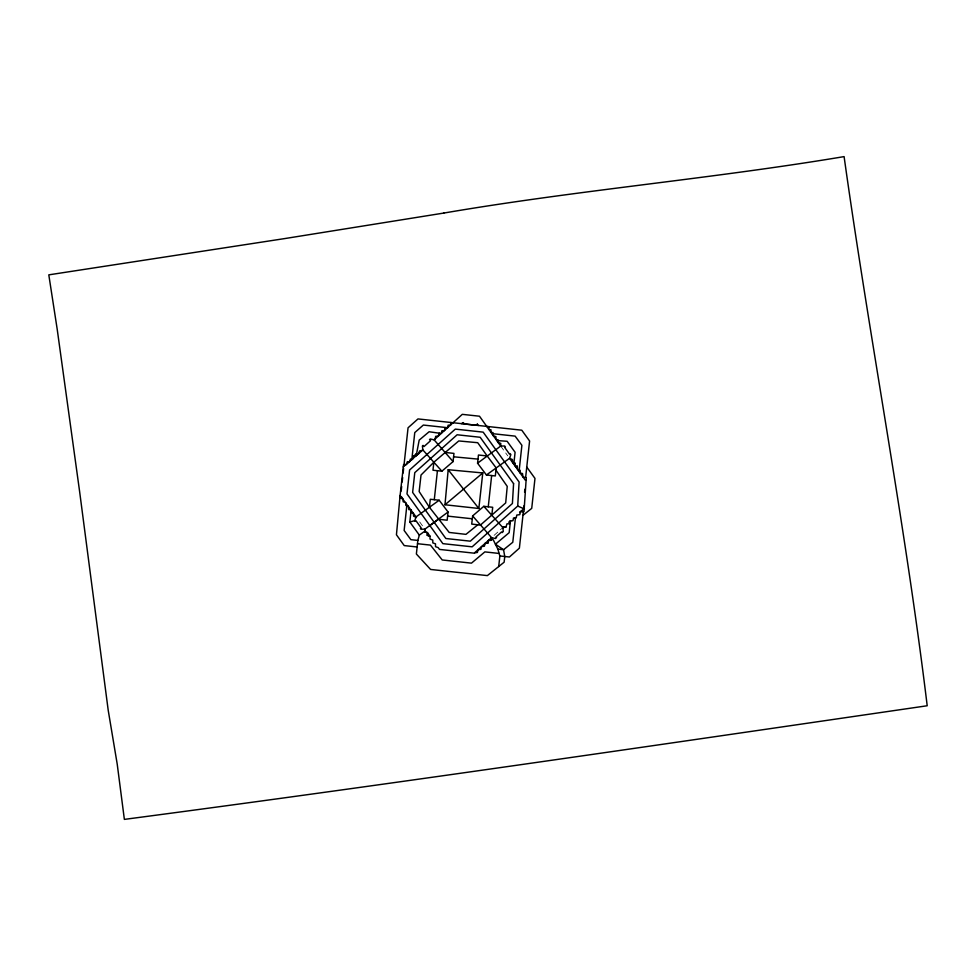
<?xml version="1.0" encoding="UTF-8"?>
<svg xmlns="http://www.w3.org/2000/svg" width="976" height="976" viewBox="0 0 976 976"><rect width="100%" height="100%" fill="white"/><g stroke="black" fill="none" stroke-linecap="round" stroke-linejoin="round"><path stroke-width="0.73" stroke-dasharray="4.88 3.66" d="M494.1 535.36L501.725 528.528M500.712 446.069L507.764 455.853M419.668 521.892L423.157 526.735"/><path stroke-width="1.46" d="M495.954 470.139L507.239 486.402L505.69 502.921L480.448 525.051L471.725 524.112L472.616 515.926L483.815 506.324L502.811 527.565L503.299 531.505L502.091 532.591L501.53 531.969L496.015 536.91L496.564 537.532L495.418 538.557L491.55 537.63L474.177 553.172L439.505 549.415L438.224 547.646L435.54 546.67L435.479 543.827L432.819 542.9L432.783 540.082L430.062 539.069L429.965 536.166L427.378 535.336L427.403 532.615L424.841 531.835L424.902 529.151L448.057 512.022L439.188 500.237L430.294 499.273L429.428 507.276L449.18 532.445L465.942 534.36L477.837 524.771M427.378 535.336L429.965 536.166L427.403 532.615L424.853 531.847L424.902 529.151L420.924 529.224L420.436 528.553L421.217 527.992L416.008 520.769L415.227 521.318L414.739 520.647L416.069 516.902L439.188 500.237M427.39 535.36L427.427 532.664M416.471 517.463L413.592 516.219L413.324 513.095L410.92 512.498L410.981 509.838L408.822 509.606L408.383 506.239L405.833 505.446L405.894 502.774L403.161 501.749L403.051 498.846L399.977 498.114L400.099 495.503L403.588 464.588L406.565 464.527L407.212 461.941L409.92 461.526L410.359 459.123L412.86 458.903L413.263 456.524L416.349 453.767L418.692 453.694L419.509 450.936L422.401 450.363M486.426 474.983L495.32 475.946L496.186 467.943L487.17 455.963L478.447 455.011L477.557 463.197L486.426 474.983L509.545 458.317L512.424 459.562L512.693 462.685L515.108 463.283L515.047 465.955L517.195 466.186L517.634 469.554L520.196 470.334L520.135 473.006L522.502 473.543L522.965 476.947L526.271 477.679L524.002 511.692L520.525 511.705L519.769 514.633L516.78 515.06L516.255 517.78L513.498 518L512.998 520.684L510.07 521.062L509.545 523.783L506.971 523.844L506.007 526.942L502.823 527.65M517.707 506.056L519.11 482.022L483.169 432.136L455.304 429.111L409.603 469.993L407.004 493.905L442.86 543.644L472.14 546.828L517.707 506.056L524.466 508.972M523.819 505.897L523.636 508.923L519.635 512.51M524.612 492.307L524.795 489.281M444.971 504.763L448.191 469.724L482.778 472.945L478.838 508.472L444.971 504.763L482.778 472.945M488.927 426.634L488.659 429.342L491.038 429.891L490.806 432.319L493.026 432.636L493.368 435.869L495.918 436.65L495.845 439.31L498.431 440.139L498.211 442.592L500.773 443.385L500.712 446.069L477.557 463.197M401.185 491.062L401.673 486.548M402.161 482.046L402.649 477.532M403.137 473.031L403.625 468.517M403.966 465.503L408.053 427.793L417.996 418.924L521.782 430.196L529.59 440.993L525.649 477.288M406.821 505.739L404.137 530.468L410.884 539.667L417.85 540.423L419.338 535.116L424.743 531.212M411.799 459.855L414.763 432.588L423.34 425.06L446.764 427.61M419.338 535.116L409.835 522.014L411.14 510.058M417.85 540.423L416.374 554.014L430.599 569.447L487.366 575.608L504.141 562.2L504.763 556.503L503.555 549.732L495.43 544.23L509.167 532.664L510.46 520.708L508.716 522.27M433.856 462.221L432.978 470.212L441.872 471.188L453.071 461.575L453.962 453.401L445.239 452.449L433.856 462.221L421.022 475.031L419.155 491.538L429.428 507.276M434.283 499.7L437.431 470.7M448.057 512.022L447.167 520.208L438.444 519.256M463.027 423.816L463.161 422.62L464.625 423.987M464.93 424.023L475.129 425.133M477.191 425.353L477.325 424.157L475.971 425.231M488.256 506.8L491.648 475.544M491.831 515.291L492.697 507.288L483.815 506.324M498.712 566.531L499.858 555.966L497.845 549.11L493.197 539.704L490.843 539.447M519.049 471.506L521.892 445.312L515.133 436.126L491.709 433.576M515.474 517.536L512.79 542.266L503.555 549.732L497.845 549.11M523.368 511.497L519.378 548.146L509.435 557.003L499.858 555.966M450.851 422.498L450.534 425.207L448.094 425.219L447.801 427.647L444.946 428.037L444.531 430.562L441.884 430.782L441.384 433.393L439.176 433.198L438.358 436.089L435.686 436.321L435.162 438.944M416.435 454.511L419.192 440.115L429.123 431.746L439.444 433.234M472.616 515.926L491.55 537.63L491.038 540.253L488.329 540.509L487.793 543.156L485.109 543.4L484.389 546.206L481.51 546.621L480.875 549.354L478.081 549.683L477.398 552.453L474.568 552.831M491.55 537.63L491.013 540.277L488.366 540.484L487.817 543.144L485.109 543.4M441.872 471.188L422.876 449.948L422.388 445.995L423.047 445.398L424.06 446.52L430.55 440.713L429.55 439.59L430.257 438.956L434.125 439.871L462.295 414.349L479.497 416.215L500.712 446.069L504.69 445.995L505.397 446.935L504.726 447.411L509.496 454.108L510.167 453.633L510.875 454.572L509.545 458.317L525.332 480.216L526.149 480.253M519.879 512.376L521.757 510.643M422.876 449.948L403.186 466.955M445.239 452.449L458.769 440.945L477.715 442.701L487.17 455.963M522.941 515.352L531.725 508.362L534.982 478.411L526.759 467.053M438.846 518.951L429.843 525.588M400.563 498.15L401.88 497.199M515.108 463.283L513.803 464.222L515.096 452.266L507.13 441.286L496.723 440.53M515.889 467.126L517.195 466.186M461.441 423.645L463.161 422.62M409.835 522.014L414.739 520.647M502.811 527.565L506.007 526.942L502.555 527.272M450.814 422.779L453.267 422.754M453.584 456.792L478.008 459.11M413.885 455.975L415.91 456.17L416.349 453.767L417.386 454.853M447.618 516.109L472.311 518.793M417.496 543.705L430.453 545.108L442.226 559.968L471.481 563.14L484.852 551.891L499.114 553.441M417.142 546.987L404.235 545.584L396.439 534.787L400.099 495.503L416.069 516.902M486.524 426.366L488.903 426.915M407.626 461.563L408.651 462.661M434.125 439.871L453.071 461.575M477.325 424.157L478.411 425.487M448.191 469.724L478.838 508.472M513.583 483.632L512.412 503.494L470.322 541.168L445.849 538.508L412.628 492.416L414.776 472.652L457.122 434.771L480.168 437.272L513.583 483.632M443.812 213.061L284.687 238.583L48.8 274.854L57.194 329.193L79.605 491.453L108.202 710.223L117.218 764.135L124.367 819.389C392.34 784.057 659.739 744.737 927.2 705.758C904.898 521.916 869.787 339.965 844.094 156.611C711.162 178.876 576.694 190.308 443.812 213.061"/></g></svg>
